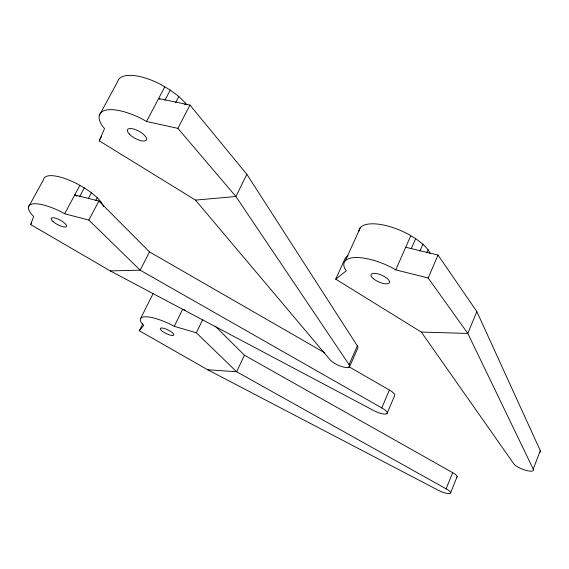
<?xml version="1.0" encoding="UTF-8"?>
<svg xmlns="http://www.w3.org/2000/svg" width="569" height="569" viewBox="0 0 569 569"><rect width="100%" height="100%" fill="white"/><g stroke="black" fill="none" stroke-linecap="round" stroke-linejoin="round"><path stroke-width="0.85" d="M30.719 224.57L33.649 216.426L31.715 214.449A34.055 10.199 28.1 0 1 33.535 203.802A34.055 10.199 28.1 0 1 61.189 211.839L64.653 213.759L88.842 220.068L140.202 270.183L381.756 407.902A10.398 2.952 23.3 0 1 386.294 413.926A10.398 2.952 23.3 0 1 373.484 410.434L110.23 270.901L30.719 224.57L31.565 223.012M348.093 255.652L345.419 257.849L335.724 279.159L421.337 332.083L513.665 463.628A10.754 3.03 21.5 0 0 525.806 470.335A10.754 3.03 21.5 0 0 533.245 469.105L540.301 450.641L476.836 311.584L438.03 255.061L405.711 247.238M450.655 492.718L457.127 476.573M142.798 323.775L139.313 330.738L207.621 369.743L437.981 490.094A9.296 2.312 22.5 0 0 449.645 493.565A9.296 2.312 22.5 0 0 446.11 488.835L452.632 472.64L244.428 355.22L215.224 326.137M476.836 311.584L467.803 333.434L533.245 469.105M387.055 413.457L394.616 395.683A10.349 3.073 23.3 0 0 389.395 390.035L348.648 366.571M381.756 407.902L389.395 390.035M421.337 332.083L467.803 333.434L428.173 277.992L438.03 255.061M426.821 252.835L428.144 249.784L422.916 244.193L415.683 238.631L406.97 233.503A39.154 15.37 23.7 0 0 358.854 231.178M419.915 251.078L422.916 244.193M99.212 140.799L104.54 128.615L102.32 125.905A42.355 15.953 28.6 0 1 106.723 109.966A42.355 15.953 28.6 0 1 142.222 119.006L146.503 121.489L177.898 128.352L235.9 196.511L349.067 364.637A11.053 3.357 24 0 1 343.214 366.998A11.053 3.357 24 0 1 330.048 359.729L195.459 200.089L99.212 140.799L101.709 136.162M411.316 248.596L415.683 238.631M335.724 279.159L346.265 270.83L344.8 268.639A39.51 14.517 23.8 0 1 355.668 257.515A39.51 14.517 23.8 0 1 391.913 267.636L395.761 269.87L410.768 235.744M349.067 364.637L357.339 345.881L246.839 174.313L189.968 105.066L158.637 98.515L160.01 99.319M349.594 366.728L357.837 348.029A11.003 3.492 23.9 0 0 357.339 345.881M345.326 260.758L360.447 227.493M244.428 355.22L236.654 371.77L207.621 369.743M446.11 488.835L236.654 371.77L196.326 332.78L202.77 319.515M246.839 174.313L235.9 196.511L195.459 200.089M139.313 330.738L143.772 325.411L142.286 323.882A29.488 8.002 26 0 1 146.133 316.784A29.488 8.002 26 0 1 171.29 324.728L174.256 326.343L182.621 309.344L185.167 310.069M140.571 318.604L153.203 293.44M76.979 196.198L74.752 194.961L98.906 201.063L149.491 251.918L140.202 270.183L110.23 270.901M184.833 104.732L185.636 103.188L178.815 96.495L170.259 90.066L160.579 84.361A41.957 16.871 29 0 0 117.591 81.73L99.291 115.479M177.898 128.352L189.968 105.066M175.565 102.705L178.815 96.495M164.939 100.172L170.259 90.066M146.503 121.489L164.797 86.851M95.684 200.594L97.242 197.671L91.417 192.727L84.319 187.877L76.466 183.474A33.791 10.832 28.3 0 0 43.671 179.384L28.45 207.144M88.842 220.068L98.906 201.063M88.28 198.602L91.417 192.727M64.653 213.759L79.888 185.394M79.596 196.703L84.319 187.877M395.761 269.87L428.173 277.992M174.256 326.343L196.326 332.78M149.491 251.918L324.807 352.851M97.242 197.671L101.396 202.351L103.629 206.455M185.636 103.188L186.66 104.625M428.144 249.784L430.214 253.511M452.632 472.64A9.253 2.411 22.4 0 1 456.886 477.156M540.301 450.641A10.704 3.158 21.3 0 1 540.116 452.319M162.741 331.549A7.497 2.034 26 0 0 173.751 335.056A7.497 2.034 26 0 0 164.633 328.555A7.497 2.034 26 0 0 162.741 331.549M52.981 221.462A8.656 2.589 28 0 0 66.16 226.789A8.656 2.589 28 0 0 57.469 218.859A8.656 2.589 28 0 0 52.981 221.462M373.292 278.625A10.043 3.691 23.8 0 0 389.082 283.113A10.043 3.691 23.8 0 0 378.392 273.988A10.043 3.691 23.8 0 0 373.292 278.625M129.312 134.035A10.761 4.054 28.6 0 0 145.899 140.543A10.761 4.054 28.6 0 0 135.856 129.768A10.761 4.054 28.6 0 0 129.312 134.035"/></g></svg>
